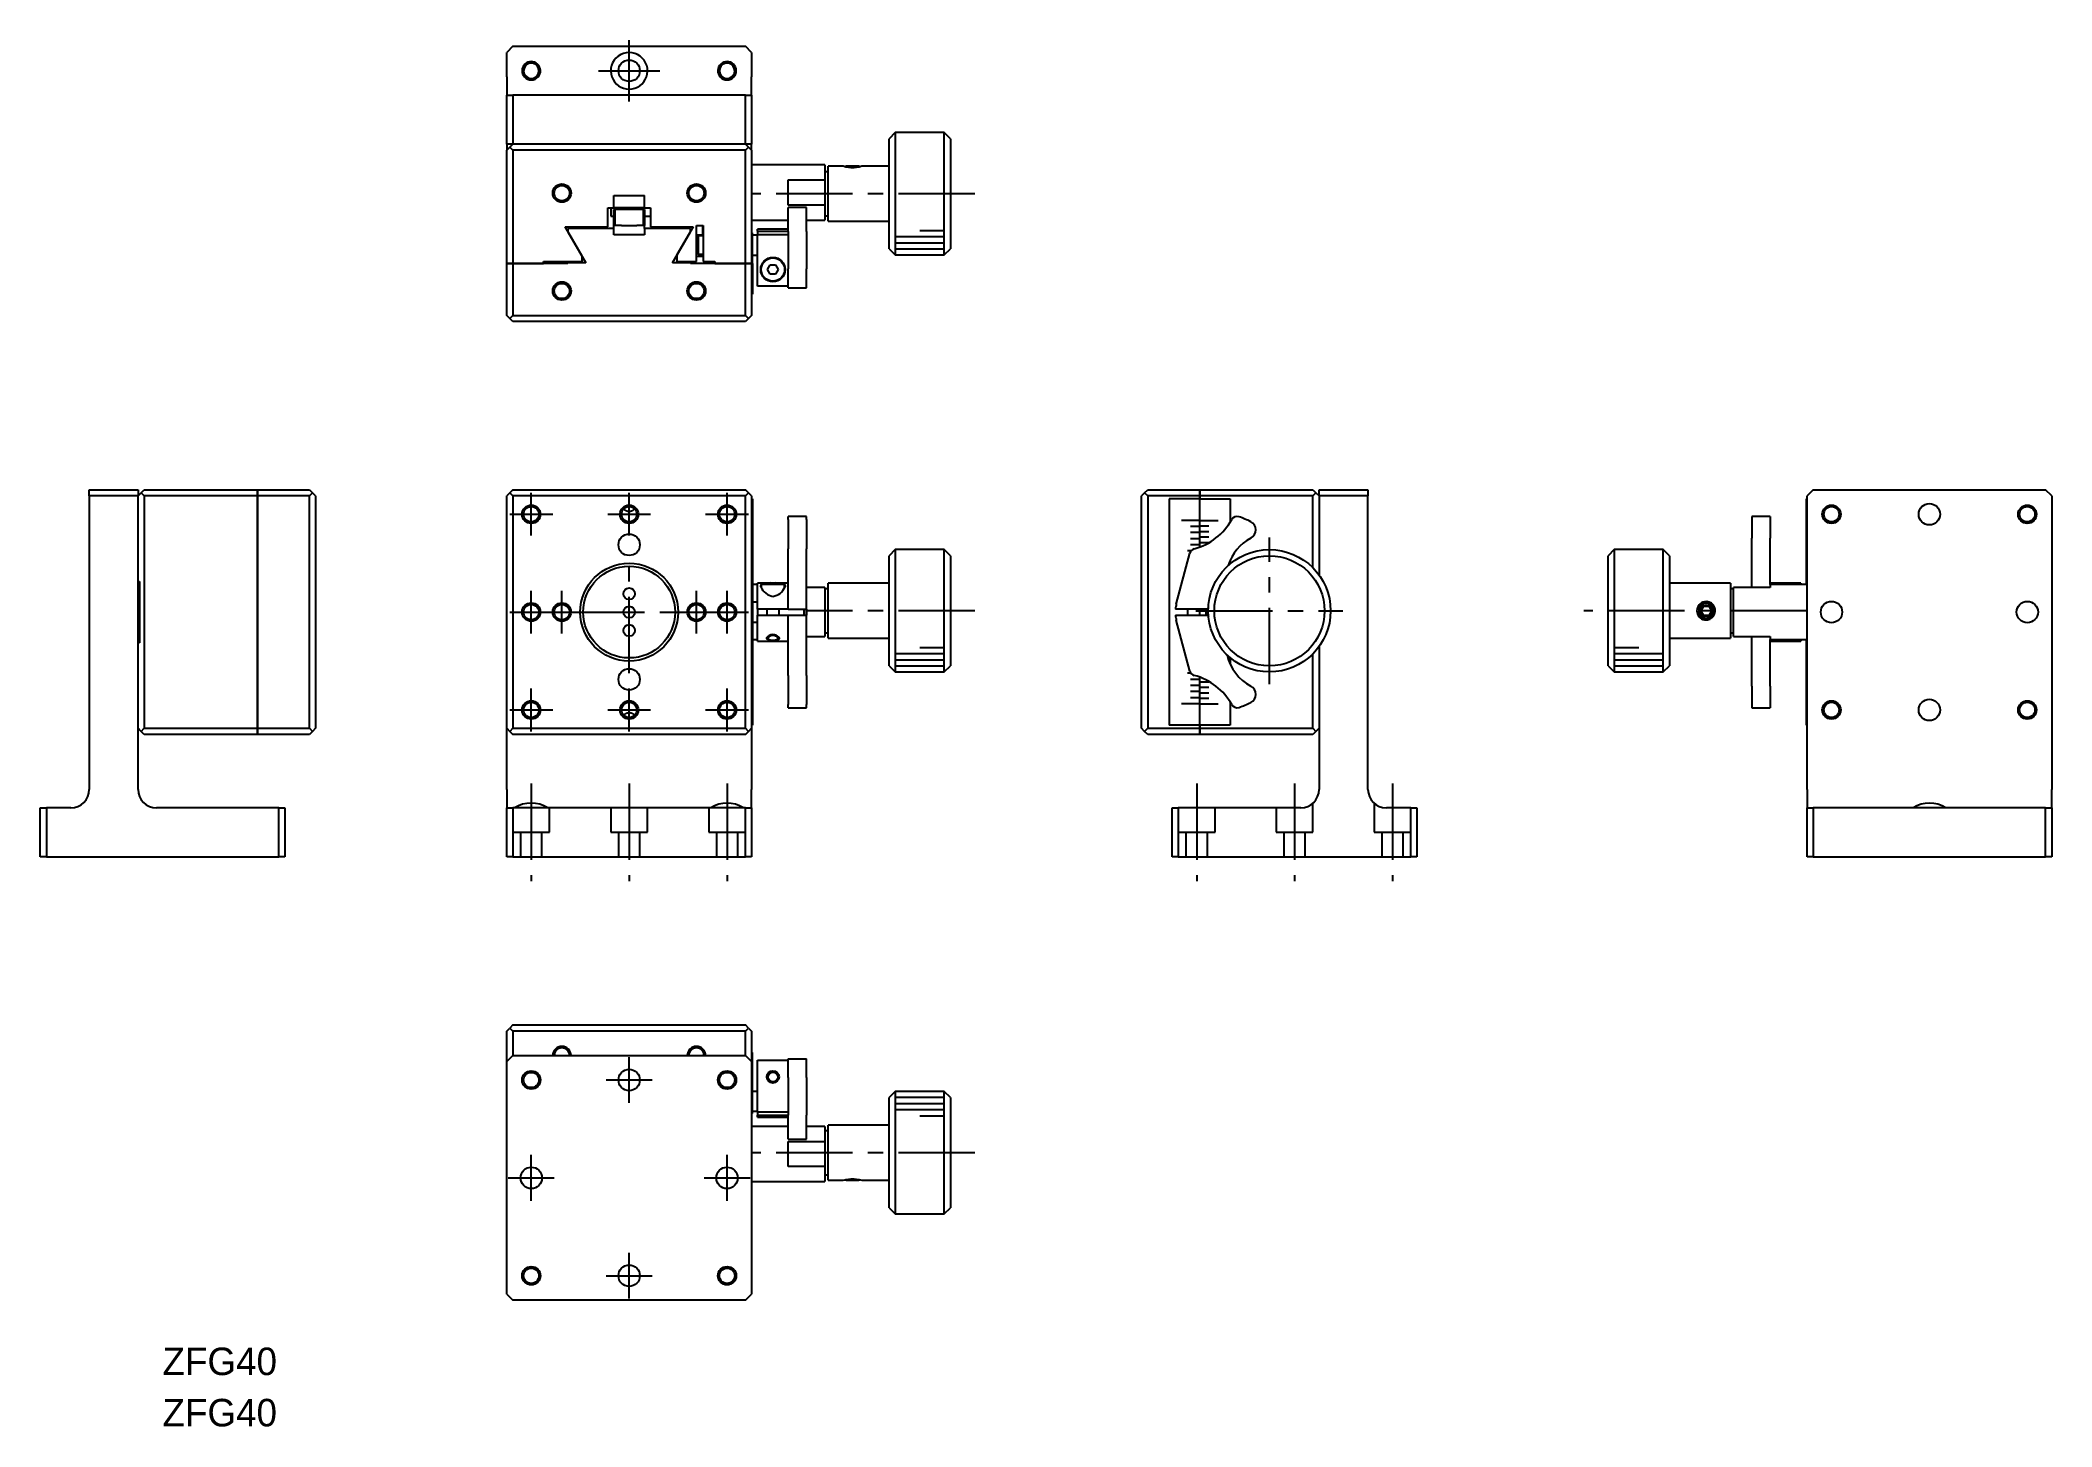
# Model space of a CAD drawing. Extents: x 48 to 376, y 27 to 254.
import ezdxf

# ---------------------------------------------------------------- set-up
doc = ezdxf.new("R2010")
doc.units = 0
doc.header["$LTSCALE"] = 10
doc.linetypes.add('CENTER', pattern=[2, 1.25, -0.25, 0.25, -0.25])
doc.linetypes.add('DASHED', pattern=[3.5, 2, -1.5])
doc.layers.get('0').update_dxf_attribs({"linetype": 'CONTINUOUS'})
doc.layers.add('CENTER', color=1, linetype='CENTER')
doc.styles.get("Standard").update_dxf_attribs({"font": 'FGP教科書体NT-M'})

msp = doc.modelspace()

# ---------------------------------------------------------------- linework, layer by layer
at = {"color": 7, "linetype": 'CONTINUOUS'}
for p, q in [((124.75, 252.5), (123.75, 251.5)), ((123.75, 247.5), (123.75, 251.5)), ((124.75, 252.5), (162.75, 252.5)), ((163.75, 251.5), (162.75, 252.5)), ((163.75, 251.5), (163.75, 247.5)), ((123.75, 247.5), (123.75, 244.5)), ((163.75, 244.5), (163.75, 247.5)), ((123.75, 236.5), (123.75, 244.5)), ((123.75, 244.5), (124.75, 244.5)), ((124.75, 244.5), (124.75, 236.5)), ((162.75, 244.5), (124.75, 244.5)), ((162.75, 236.5), (162.75, 244.5)), ((162.75, 244.5), (163.75, 244.5)), ((163.75, 244.5), (163.75, 236.5)), ((187.25, 238.387868), (186.25, 237.387868)), ((186.25, 219.387868), (186.25, 237.387868)), ((187.25, 238.387868), (187.25, 218.387868)), ((195.25, 238.387868), (187.25, 238.387868)), ((195.25, 218.387868), (195.25, 238.387868)), ((196.25, 237.387868), (195.25, 238.387868)), ((196.25, 237.387868), (196.25, 219.387868)), ((196.25, 237.387868), (196.25, 219.387868)), ((124.75, 236.5), (123.75, 236.5)), ((123.75, 236.5), (123.75, 235.5)), ((123.75, 235.5), (124.25, 236)), ((123.75, 217), (123.75, 235.5)), ((124.25, 236), (124.75, 236.5)), ((124.25, 236), (124.75, 235.5)), ((126.25, 236.5), (124.75, 236.5)), ((124.75, 235.5), (124.75, 217)), ((162.75, 235.5), (124.75, 235.5)), ((129.25, 236.5), (126.25, 236.5)), ((158.25, 236.5), (129.25, 236.5)), ((161.25, 236.5), (158.25, 236.5)), ((162.75, 236.5), (161.25, 236.5)), ((162.75, 236.5), (163.25, 236)), ((163.75, 236.5), (162.75, 236.5)), ((162.75, 235.5), (163.25, 236)), ((162.75, 217), (162.75, 235.5)), ((163.25, 236), (163.75, 235.5)), ((163.75, 235.5), (163.75, 236.5)), ((163.75, 235.5), (163.75, 217)), ((175.75, 233.1), (163.75, 233.1)), ((169.75, 230.661553), (175.75, 230.661553)), ((169.75, 226.538447), (169.75, 230.661553)), ((175.75, 233.1), (175.75, 230.661553)), ((176.25, 231.987868), (175.75, 231.987868)), ((175.75, 230.661553), (175.75, 226.538447)), ((176.25, 228.387868), (176.25, 232.887868)), ((178.750005, 232.887868), (176.25, 232.887868)), ((179.181986, 232.762873), (178.750005, 232.887868)), ((179, 232.887868), (179.334999, 232.806547)), ((179.25, 232.887868), (179.164326, 232.845031)), ((180.002279, 232.637736), (179.181986, 232.762873)), ((181.25, 232.887868), (179.25, 232.887868)), ((179.334999, 232.806547), (179.577008, 232.762844)), ((180.231176, 232.630552), (180.002279, 232.637736)), ((180.231171, 232.637868), (180.002336, 232.637868)), ((180.497753, 232.637868), (180.231171, 232.637868)), ((180.497731, 232.637737), (180.231176, 232.630552)), ((181.318019, 232.762874), (180.497731, 232.637737)), ((180.922963, 232.76284), (181.165002, 232.806548)), ((181.165002, 232.806548), (181.5, 232.887868)), ((181.33568, 232.845028), (181.25, 232.887868)), ((181.749995, 232.887868), (181.318019, 232.762874)), ((181.5, 232.887868), (181.498848, 232.887548)), ((181.74945, 232.887868), (181.749224, 232.887868)), ((181.749995, 232.887868), (181.74945, 232.887868)), ((186.25, 232.887868), (181.749995, 232.887868)), ((141.25, 228.1), (146.25, 228.1)), ((141.25, 226.1), (141.25, 228.1)), ((146.25, 226.1), (146.25, 228.1)), ((176.25, 223.887868), (176.25, 228.387868)), ((140.25, 226.1), (141.25, 226.1)), ((140.25, 223), (140.25, 226.1)), ((140.75, 226.1), (140.75, 224.737868)), ((140.75, 224.737868), (141.25, 224.737868)), ((146.25, 226.1), (141.25, 226.1)), ((141.25, 225.8), (141.4, 225.8)), ((141.25, 223.2), (141.25, 225.8)), ((143.728717, 225.8), (141.4, 225.8)), ((141.4, 225.8), (141.4, 223.2)), ((146.1, 225.8), (143.728717, 225.8)), ((146.1, 225.8), (146.25, 225.8)), ((146.1, 223.2), (146.1, 225.8)), ((146.25, 226.1), (147.25, 226.1)), ((146.25, 225.8), (146.25, 223.2)), ((146.25, 224.737868), (147.25, 224.737868)), ((147.25, 226.1), (147.25, 223)), ((163.75, 224.1), (169.75, 224.1)), ((175.75, 226.538447), (169.75, 226.538447)), ((169.75, 225.3304), (169.75, 226.164)), ((172.75, 226.164), (169.75, 226.164)), ((169.75, 223.432632), (169.75, 225.3304)), ((172.75, 225.3304), (172.75, 226.164)), ((172.75, 223.432632), (172.75, 225.3304)), ((172.75, 224.1), (175.75, 224.1)), ((175.75, 226.538447), (175.75, 224.1)), ((175.75, 224.787868), (176.25, 224.787868)), ((176.25, 223.887868), (186.25, 223.887868)), ((133.285898, 223), (140.25, 223)), ((136.05, 218.212436), (133.285898, 223)), ((133.75, 222.7), (133.75, 222.196372)), ((141.25, 222.7), (133.75, 222.7)), ((133.75, 222.196372), (136.692392, 217.1)), ((142.516104, 223.2), (141.25, 223.2)), ((141.25, 222.7), (141.25, 223.2)), ((141.25, 221.7), (141.25, 222.7)), ((146.25, 221.7), (141.25, 221.7)), ((142.516104, 223.2), (143.728717, 223.2)), ((143.728717, 223.2), (144.983896, 223.2)), ((146.25, 223.2), (144.983896, 223.2)), ((146.25, 222.7), (146.25, 223.2)), ((146.25, 222.7), (146.25, 221.7)), ((153.75, 222.7), (146.25, 222.7)), ((147.25, 223), (154.214102, 223)), ((150.807608, 217.1), (153.75, 222.196372)), ((154.214102, 223), (151.55, 218.385641)), ((153.75, 222.196372), (153.75, 222.7)), ((154.75, 223.2), (155.85, 223.2)), ((154.75, 217.3), (154.75, 223.2)), ((154.75, 221.7), (155.75, 221.7)), ((154.8, 221.25), (154.75, 221.2)), ((155.05, 221.5), (154.8, 221.25)), ((155.05, 221.5), (155.05, 218.5)), ((155.849981, 221.5), (155.05, 221.5)), ((155.75, 223.2), (155.75, 221.7)), ((155.75, 221.5), (155.75, 221.7)), ((155.85, 223.2), (155.85, 221.999995)), ((155.85, 221.999995), (155.85, 221.5)), ((155.85, 221.5), (155.85, 218.5)), ((163.75, 222), (163.9, 222)), ((163.9, 217), (163.9, 222)), ((164.75, 221.621), (163.9, 221.621)), ((164.75, 222.26624), (164.75, 222.6)), ((169.75, 222.6), (164.75, 222.6)), ((164.75, 222.26624), (164.75, 221.7229)), ((164.75, 222.26624), (169.75, 222.26624)), ((164.75, 221.7229), (169.75, 221.7229)), ((164.75, 213.276389), (164.75, 221.7229)), ((169.75, 222.230347), (169.75, 223.432632)), ((169.75, 222.230347), (169.75, 216.111568)), ((172.75, 222.230347), (172.75, 223.432632)), ((172.75, 222.230347), (172.75, 216.111568)), ((123.75, 208.5), (123.75, 217)), ((123.75, 217), (124.75, 217)), ((124.75, 217), (123.75, 217)), ((124.75, 217), (124.75, 208.5)), ((129.75, 217), (124.75, 217)), ((124.75, 217), (129.75, 217)), ((129.75, 217.3), (136.05, 217.3)), ((129.75, 217), (129.75, 217.3)), ((133.75, 217), (129.75, 217)), ((133.75, 217.1), (133.75, 217)), ((136.692392, 217.1), (133.75, 217.1)), ((136.05, 217.3), (136.05, 218.212436)), ((153.75, 217.1), (150.807608, 217.1)), ((151.55, 218.385641), (151.55, 217.3)), ((151.55, 217.3), (154.75, 217.3)), ((153.75, 217), (153.75, 217.1)), ((157.75, 217), (153.75, 217)), ((154.75, 218.8), (154.8, 218.75)), ((154.75, 218.2), (155.75, 218.2)), ((154.8, 218.75), (155.05, 218.5)), ((155.05, 218.5), (155.849981, 218.5)), ((155.75, 218.5), (155.75, 218.2)), ((155.85, 218.5), (155.85, 218.000005)), ((155.85, 218.000005), (155.85, 217.3)), ((155.85, 217.3), (157.75, 217.3)), ((157.75, 217.3), (157.75, 217)), ((162.75, 217), (157.75, 217)), ((157.75, 217), (162.75, 217)), ((162.75, 208.5), (162.75, 217)), ((162.75, 217), (163.75, 217)), ((163.75, 217), (162.75, 217)), ((163.75, 217), (163.9, 217)), ((163.9, 217), (163.75, 217)), ((163.75, 217), (163.75, 208.5)), ((163.9, 218.379), (164.75, 218.379)), ((163.9, 217), (163.9, 212)), ((186.25, 219.387868), (187.25, 218.387868)), ((187.25, 218.387868), (195.25, 218.387868)), ((195.25, 218.387868), (196.25, 219.387868)), ((166.383975, 216), (166.816987, 216.75)), ((166.816987, 215.25), (166.383975, 216)), ((166.816987, 216.75), (167.683013, 216.75)), ((167.683013, 215.25), (166.816987, 215.25)), ((167.683013, 216.75), (168.116025, 216)), ((168.116025, 216), (167.683013, 215.25)), ((169.75, 215.406799), (169.75, 216.111568)), ((169.75, 213.170371), (169.75, 215.406799)), ((172.75, 215.406799), (172.75, 216.111568)), ((172.75, 213.170371), (172.75, 215.406799)), ((163.75, 212), (163.9, 212)), ((169.75, 213.276389), (164.75, 213.276389)), ((169.75, 213.025063), (169.75, 213.170371)), ((169.75, 213.025063), (172.75, 213.025063)), ((172.75, 213.025063), (172.75, 213.170371)), ((124.25, 208), (123.75, 208.5)), ((124.75, 208.5), (124.25, 208)), ((124.75, 207.5), (124.25, 208)), ((124.75, 208.5), (162.75, 208.5)), ((162.75, 207.5), (124.75, 207.5)), ((163.25, 208), (162.75, 208.5)), ((163.25, 208), (162.75, 207.5)), ((163.75, 208.5), (163.25, 208)), ((55.5, 179), (55.5, 180)), ((55.5, 180), (63.5, 180)), ((55.5, 179), (55.5, 131)), ((63.5, 179), (55.5, 179)), ((63.5, 180), (63.5, 179)), ((64, 179.5), (63.5, 179)), ((63.5, 177.5), (63.5, 179)), ((64, 179.5), (64.5, 180)), ((64.5, 179), (64, 179.5)), ((64.5, 180), (83, 180)), ((83, 179), (64.5, 179)), ((64.5, 179), (64.5, 141)), ((83, 180), (91.5, 180)), ((83, 179), (83, 180)), ((83, 180), (83, 179)), ((91.5, 179), (83, 179)), ((83, 179), (83, 141)), ((83, 141), (83, 179)), ((91.5, 180), (92, 179.5)), ((92, 179.5), (91.5, 179)), ((91.5, 141), (91.5, 179)), ((92.5, 179), (92, 179.5)), ((92.5, 179), (92.5, 141)), ((124.25, 179.5), (123.75, 179)), ((123.75, 141), (123.75, 179)), ((124.75, 180), (124.25, 179.5)), ((124.75, 179), (124.25, 179.5)), ((124.75, 180), (162.75, 180)), ((162.75, 179), (124.75, 179)), ((124.75, 179), (124.75, 141)), ((163.25, 179.5), (162.75, 180)), ((163.25, 179.5), (162.75, 179)), ((162.75, 141), (162.75, 179)), ((163.75, 179), (163.25, 179.5)), ((163.75, 179), (163.75, 141)), ((163.75, 178.5), (163.9, 178.5)), ((163.9, 178.5), (163.9, 141.5)), ((228, 179.5), (227.5, 179)), ((227.5, 141), (227.5, 179)), ((228, 179.5), (228.5, 180)), ((228.5, 179), (228, 179.5)), ((228.5, 180), (237, 180)), ((237, 179), (228.5, 179)), ((228.5, 179), (228.5, 141)), ((232, 178.5), (232, 141.5)), ((237, 178.5), (232, 178.5)), ((237, 180), (237, 179)), ((237, 180), (255.5, 180)), ((237, 179), (237, 180)), ((237, 178.51), (237, 179)), ((255.5, 179), (237, 179)), ((237, 179), (237, 178.51)), ((237, 175.01), (237, 178.5)), ((237, 178.5), (242, 178.5)), ((237, 175.01), (237, 178.5)), ((242, 178.5), (242, 174.732173)), ((255.5, 180), (256, 179.5)), ((256, 179.5), (255.5, 179)), ((255.5, 167.241896), (255.5, 179)), ((256.5, 179), (256, 179.5)), ((256.5, 180), (264.5, 180)), ((256.5, 179), (256.5, 180)), ((256.5, 179), (256.5, 177.5)), ((264.5, 179), (256.5, 179)), ((264.5, 180), (264.5, 179)), ((264.5, 131), (264.5, 179)), ((336.25, 178.5), (336.1, 178.5)), ((336.1, 178.5), (336.1, 164.5)), ((337.25, 180), (336.25, 179)), ((336.25, 131), (336.25, 179)), ((337.25, 180), (375.25, 180)), ((376.25, 179), (375.25, 180)), ((376.25, 179), (376.25, 131)), ((63.5, 174.5), (63.5, 177.5)), ((63.5, 145.5), (63.5, 174.5)), ((142.899746, 176.842206), (142.867861, 176.885625)), ((142.937556, 176.796063), (142.899746, 176.842206)), ((142.977923, 176.752042), (142.937556, 176.796063)), ((143.020703, 176.710286), (142.977923, 176.752042)), ((143.065752, 176.670934), (143.020703, 176.710286)), ((143.112927, 176.634129), (143.065752, 176.670934)), ((143.162084, 176.600011), (143.112927, 176.634129)), ((143.209786, 176.570585), (143.162084, 176.600011)), ((143.25933, 176.543488), (143.209786, 176.570585)), ((143.310672, 176.518839), (143.25933, 176.543488)), ((143.36377, 176.496754), (143.310672, 176.518839)), ((143.418583, 176.477352), (143.36377, 176.496754)), ((143.475067, 176.460752), (143.418583, 176.477352)), ((143.502538, 176.453876), (143.475067, 176.460752)), ((143.530542, 176.447655), (143.502538, 176.453876)), ((143.559032, 176.442121), (143.530542, 176.447655)), ((143.587958, 176.437306), (143.559032, 176.442121)), ((143.617274, 176.433241), (143.587958, 176.437306)), ((143.64693, 176.429958), (143.617274, 176.433241)), ((143.676878, 176.42749), (143.64693, 176.429958)), ((143.700516, 176.42615), (143.676878, 176.42749)), ((143.724343, 176.425334), (143.700516, 176.42615)), ((143.748274, 176.425042), (143.724343, 176.425334)), ((143.772224, 176.42527), (143.748274, 176.425042)), ((143.796109, 176.426017), (143.772224, 176.42527)), ((143.819845, 176.427281), (143.796109, 176.426017)), ((143.843347, 176.429061), (143.819845, 176.427281)), ((143.875272, 176.432328), (143.843347, 176.429061)), ((143.906805, 176.436508), (143.875272, 176.432328)), ((143.937896, 176.441561), (143.906805, 176.436508)), ((143.968498, 176.44745), (143.937896, 176.441561)), ((143.99856, 176.454135), (143.968498, 176.44745)), ((144.028034, 176.461577), (143.99856, 176.454135)), ((144.083042, 176.477881), (144.028034, 176.461577)), ((144.136458, 176.496844), (144.083042, 176.477881)), ((144.188244, 176.518357), (144.136458, 176.496844)), ((144.238362, 176.54231), (144.188244, 176.518357)), ((144.286771, 176.568594), (144.238362, 176.54231)), ((144.333434, 176.597099), (144.286771, 176.568594)), ((144.382647, 176.630899), (144.333434, 176.597099)), ((144.429919, 176.667411), (144.382647, 176.630899)), ((144.475107, 176.706492), (144.429919, 176.667411)), ((144.518067, 176.747997), (144.475107, 176.706492)), ((144.558655, 176.791784), (144.518067, 176.747997)), ((144.596727, 176.837707), (144.558655, 176.791784)), ((144.632139, 176.885625), (144.596727, 176.837707)), ((169.75, 175.123419), (169.75, 175.635761)), ((172.75, 175.635761), (169.75, 175.635761)), ((169.75, 175.123419), (169.75, 170.347036)), ((172.75, 175.123419), (172.75, 175.635761)), ((172.75, 175.123419), (172.75, 170.347036)), ((237, 175), (237, 175.01)), ((237, 175), (237, 175.01)), ((237, 174.99), (237, 175)), ((237, 174.99), (237, 175)), ((237, 174.1), (237, 174.99)), ((237, 174.11), (237, 174.99)), ((256.5, 177.5), (256.5, 174.5)), ((256.5, 174.5), (256.5, 166.059637)), ((327.25, 175.635761), (327.25, 175.580004)), ((330.25, 175.635761), (327.25, 175.635761)), ((327.25, 175.580004), (327.25, 174.782261)), ((327.25, 174.782261), (327.25, 172.112498)), ((330.25, 175.635761), (330.25, 175.580004)), ((330.25, 175.580004), (330.25, 174.782261)), ((330.25, 174.782261), (330.25, 172.112498)), ((237, 174.1), (237, 174.11)), ((237, 174.01), (237, 174.1)), ((237, 174.09), (237, 174.1)), ((237, 174), (237, 174.09)), ((237, 174), (237, 174.01)), ((237, 173.99), (237, 174)), ((237, 173.21), (237, 174)), ((237, 173.2), (237, 173.99)), ((237, 173.2), (237, 173.21)), ((237, 173.01), (237, 173.2)), ((237, 173.19), (237, 173.2)), ((237, 173), (237, 173.19)), ((237, 173), (237, 173.01)), ((237, 172.99), (237, 173)), ((237, 172.31), (237, 173)), ((237, 172.3), (237, 172.99)), ((237, 172.3), (237, 172.31)), ((237, 172.01), (237, 172.3)), ((237, 172.29), (237, 172.3)), ((237, 172), (237, 172.29)), ((237, 172), (237, 172.01)), ((237, 171.99), (237, 172)), ((237, 171.41), (237, 172)), ((237, 171.4), (237, 171.99)), ((237, 171.4), (237, 171.41)), ((237, 171.01), (237, 171.4)), ((237, 171.39), (237, 171.4)), ((237, 171), (237, 171.39)), ((237, 171), (237, 171.01)), ((237, 170.99), (237, 171)), ((237, 170.632503), (237, 171)), ((237, 170.632503), (237, 170.99)), ((327.25, 164), (327.25, 172.112498)), ((330.25, 164.5), (330.25, 172.112498)), ((169.75, 169.640559), (169.75, 170.347036)), ((169.75, 161.294095), (169.75, 169.640559)), ((172.75, 169.640559), (172.75, 170.347036)), ((172.75, 161.294095), (172.75, 169.640559)), ((187.25, 170.212132), (186.25, 169.212132)), ((186.25, 160.212132), (186.25, 169.212132)), ((187.25, 170.212132), (187.25, 160.212132)), ((195.25, 170.212132), (187.25, 170.212132)), ((195.25, 150.212132), (195.25, 170.212132)), ((196.25, 169.212132), (195.25, 170.212132)), ((196.25, 169.212132), (196.25, 151.212132)), ((233.170371, 161.294095), (235.406799, 169.640559)), ((242, 168.538841), (242, 167.90597)), ((304.75, 170.212132), (303.75, 169.212132)), ((303.75, 160.212132), (303.75, 169.212132)), ((304.75, 170.212132), (304.75, 160.212132)), ((312.75, 170.212132), (304.75, 170.212132)), ((312.75, 150.212132), (312.75, 170.212132)), ((313.75, 169.212132), (312.75, 170.212132)), ((313.75, 169.212132), (313.75, 151.212132)), ((63.5, 165), (63.7, 165)), ((63.7, 165), (63.7, 155)), ((164.75, 164.5), (163.9, 164.5)), ((164.75, 160.5), (164.75, 164.75)), ((167.246513, 164.75), (164.75, 164.75)), ((165.25, 164.30839), (165.316047, 164.510166)), ((165.316047, 164.510166), (165.395772, 164.582455)), ((169.15, 164.5), (165.35, 164.5)), ((165.35, 164.5), (165.35, 163.960346)), ((165.395772, 164.582455), (165.510253, 164.640615)), ((169.75, 164.75), (167.246513, 164.75)), ((168.906116, 164.668015), (169.026887, 164.62511)), ((169.026887, 164.62511), (169.123501, 164.568621)), ((169.123501, 164.568621), (169.178679, 164.516597)), ((169.15, 163.959107), (169.15, 164.5)), ((169.178679, 164.516597), (169.25, 164.308422)), ((176.25, 155.712132), (176.25, 164.712132)), ((186.25, 164.712132), (176.25, 164.712132)), ((323.75, 164.712132), (313.75, 164.712132)), ((323.75, 164.712132), (323.75, 155.712132)), ((332.753396, 164.75), (330.25, 164.75)), ((330.25, 164.5), (330.25, 164)), ((336.25, 164.5), (330.25, 164.5)), ((335.25, 164.75), (332.753396, 164.75)), ((335.25, 164.75), (335.25, 164.5)), ((164.75, 161.621), (163.9, 161.621)), ((165.261044, 164.204625), (165.25, 164.30839)), ((165.28929, 164.10233), (165.261044, 164.204625)), ((169.231247, 164.17074), (169.198495, 164.068822)), ((169.25, 164.308422), (169.231247, 164.17074)), ((169.75, 160.5), (169.75, 161.294095)), ((175.75, 164), (172.75, 164)), ((172.75, 160.5), (172.75, 161.294095)), ((175.75, 164), (175.75, 156)), ((176.25, 163.812132), (175.75, 163.812132)), ((324.25, 163.812132), (323.75, 163.812132)), ((324.25, 156), (324.25, 164)), ((330.25, 164), (324.25, 164)), ((163.9, 158.379), (164.75, 158.379)), ((169.75, 160.5), (164.75, 160.5)), ((164.75, 160.5), (164.75, 159.5)), ((164.75, 155.25), (164.75, 159.5)), ((164.75, 159.5), (169.75, 159.5)), ((166.25, 160.5), (166.25, 159.500019)), ((168.25, 159.500019), (168.25, 160.5)), ((169.75, 160.5), (172.75, 160.5)), ((169.75, 159.5), (172.75, 159.5)), ((169.75, 158.705905), (169.75, 159.5)), ((169.75, 150.359441), (169.75, 158.705905)), ((172.346874, 159.5), (172.346874, 160.5)), ((172.75, 160.5), (172.75, 160)), ((172.75, 160), (172.75, 159.5)), ((172.75, 158.705905), (172.75, 159.5)), ((172.75, 150.359441), (172.75, 158.705905)), ((186.25, 151.212132), (186.25, 160.212132)), ((187.25, 160.212132), (187.25, 150.212132)), ((238.322949, 160.5), (233.025063, 160.5)), ((233.025063, 159.5), (238.322949, 159.5)), ((235.406799, 150.359441), (233.170371, 158.705905)), ((235, 160.5), (235, 159.500019)), ((237, 159.500019), (237, 160.5)), ((303.75, 151.212132), (303.75, 160.212132)), ((304.75, 160.212132), (304.75, 150.212132)), ((318.500039, 160.222005), (318.506747, 160.082432)), ((318.506747, 160.082432), (318.522229, 159.977445)), ((318.88401, 160.219975), (319.323797, 160.966023)), ((319.323797, 160.966023), (318.88401, 160.219975)), ((319.310213, 159.466084), (318.88401, 160.219975)), ((318.88401, 160.219975), (319.310213, 159.466084)), ((320.176203, 159.458241), (319.310213, 159.466084)), ((319.323797, 160.966023), (320.189787, 160.95818)), ((320.61599, 160.204289), (320.176203, 159.458241)), ((320.189787, 160.95818), (320.61599, 160.204289)), ((320.946566, 159.850568), (320.981476, 159.997755)), ((320.981476, 159.997755), (320.996533, 160.119094)), ((320.996533, 160.119094), (320.998636, 160.153751)), ((321, 160.212132), (320.997565, 160.290123)), ((320.998636, 160.153751), (321, 160.212132)), ((63.7, 155), (63.5, 155)), ((163.9, 155.5), (164.75, 155.5)), ((164.75, 155.25), (169.75, 155.25)), ((166.250005, 155.691581), (166.275169, 155.802158)), ((166.25148, 155.667297), (166.250005, 155.691581)), ((166.299276, 155.560836), (166.25148, 155.667297)), ((166.275169, 155.802158), (166.326632, 155.891533)), ((166.394264, 155.487327), (166.299276, 155.560836)), ((166.326632, 155.891533), (166.398955, 155.976749)), ((166.503324, 155.441466), (166.394264, 155.487327)), ((166.398955, 155.976749), (166.493313, 156.060455)), ((166.477898, 155.795114), (166.45, 155.691588)), ((166.45, 155.691588), (166.488627, 155.586057)), ((166.535959, 155.87817), (166.477898, 155.795114)), ((166.488627, 155.586057), (166.568465, 155.520854)), ((166.493313, 156.060455), (166.596819, 156.132117)), ((166.623693, 155.959714), (166.535959, 155.87817)), ((166.568465, 155.520854), (166.66695, 155.477509)), ((166.708356, 156.017423), (166.623693, 155.959714)), ((167.554759, 156.119694), (167.430602, 156.147987)), ((167.654689, 156.085132), (167.554759, 156.119694)), ((167.75156, 156.040005), (167.654689, 156.085132)), ((167.86428, 155.968889), (167.75156, 156.040005)), ((167.820672, 155.473367), (167.933069, 155.521755)), ((167.835244, 156.170951), (167.950619, 156.101371)), ((167.959157, 155.883626), (167.86428, 155.968889)), ((167.933069, 155.521755), (168.020441, 155.597966)), ((167.950619, 156.101371), (168.048456, 156.026102)), ((168.021267, 155.796668), (167.959157, 155.883626)), ((168.020441, 155.597966), (168.05, 155.691578)), ((168.05, 155.691578), (168.021267, 155.796668)), ((168.137398, 155.506231), (168.026364, 155.451871)), ((168.048456, 156.026102), (168.141452, 155.932454)), ((168.221929, 155.590314), (168.137398, 155.506231)), ((168.141452, 155.932454), (168.206977, 155.838542)), ((168.206977, 155.838542), (168.247175, 155.726566)), ((168.249995, 155.691604), (168.221929, 155.590314)), ((168.247175, 155.726566), (168.249995, 155.691604)), ((172.75, 156), (175.75, 156)), ((175.75, 156.612132), (176.25, 156.612132)), ((176.25, 155.712132), (186.25, 155.712132)), ((313.75, 155.712132), (323.75, 155.712132)), ((323.75, 156.612132), (324.25, 156.612132)), ((324.25, 156), (330.25, 156)), ((327.25, 147.887502), (327.25, 156)), ((330.25, 156), (330.25, 155.5)), ((330.25, 147.887502), (330.25, 155.5)), ((330.25, 155.5), (336.25, 155.5)), ((330.25, 155.25), (335.25, 155.25)), ((335.25, 155.5), (335.25, 155.25)), ((336.1, 155.5), (336.1, 141.5)), ((242, 152.518294), (242, 151.461159)), ((255.5, 141), (255.5, 153.182368)), ((256.5, 154.364627), (256.5, 145.5)), ((169.75, 149.652964), (169.75, 150.359441)), ((169.75, 149.652964), (169.75, 144.876581)), ((172.75, 149.652964), (172.75, 150.359441)), ((172.75, 149.652964), (172.75, 144.876581)), ((186.25, 151.212132), (187.25, 150.212132)), ((187.25, 150.212132), (195.25, 150.212132)), ((195.25, 150.212132), (196.25, 151.212132)), ((237, 149.01), (237, 149.367497)), ((237, 149), (237, 149.367497)), ((237, 149), (237, 149.01)), ((237, 148.99), (237, 149)), ((237, 148.61), (237, 149)), ((237, 148.6), (237, 148.99)), ((237, 148.6), (237, 148.61)), ((237, 148.01), (237, 148.6)), ((237, 148.59), (237, 148.6)), ((237, 148), (237, 148.59)), ((237, 148), (237, 148.01)), ((237, 147.99), (237, 148)), ((237, 147.71), (237, 148)), ((237, 147.7), (237, 147.99)), ((303.75, 151.212132), (304.75, 150.212132)), ((304.75, 150.212132), (312.75, 150.212132)), ((312.75, 150.212132), (313.75, 151.212132)), ((63.5, 142.5), (63.5, 145.5)), ((169.75, 144.364239), (169.75, 144.876581)), ((172.75, 144.364239), (172.75, 144.876581)), ((237, 147.7), (237, 147.71)), ((237, 147.01), (237, 147.7)), ((237, 147.69), (237, 147.7)), ((237, 147), (237, 147.69)), ((237, 147), (237, 147.01)), ((237, 146.99), (237, 147)), ((237, 146.81), (237, 147)), ((237, 146.8), (237, 146.99)), ((237, 146.8), (237, 146.81)), ((237, 146.01), (237, 146.8)), ((237, 146.79), (237, 146.8)), ((237, 146), (237, 146.79)), ((237, 146), (237, 146.01)), ((237, 145.99), (237, 146)), ((237, 145.91), (237, 146)), ((237, 145.9), (237, 145.99)), ((237, 145.9), (237, 145.91)), ((237, 145.01), (237, 145.9)), ((237, 145.89), (237, 145.9)), ((237, 145.01), (237, 145.89)), ((237, 145), (237, 145.01)), ((237, 145), (237, 145.01)), ((237, 144.99), (237, 145)), ((237, 144.99), (237, 145)), ((237, 141.5), (237, 144.99)), ((237, 141.5), (237, 144.99)), ((242, 145.267827), (242, 141.5)), ((256.5, 145.5), (256.5, 142.5)), ((327.25, 147.887502), (327.25, 145.217739)), ((327.25, 145.217739), (327.25, 144.419996)), ((330.25, 147.887502), (330.25, 145.217739)), ((330.25, 145.217739), (330.25, 144.419996)), ((63.5, 131), (63.5, 142.5)), ((142.867861, 143.114375), (142.903273, 143.162293)), ((142.903273, 143.162293), (142.941345, 143.208216)), ((142.941345, 143.208216), (142.981933, 143.252003)), ((142.981933, 143.252003), (143.024893, 143.293508)), ((143.024893, 143.293508), (143.070081, 143.332589)), ((143.070081, 143.332589), (143.117353, 143.369101)), ((143.117353, 143.369101), (143.166566, 143.402901)), ((143.166566, 143.402901), (143.213229, 143.431406)), ((143.213229, 143.431406), (143.261638, 143.45769)), ((143.261638, 143.45769), (143.311756, 143.481643)), ((143.311756, 143.481643), (143.363542, 143.503156)), ((143.363542, 143.503156), (143.416958, 143.522119)), ((143.416958, 143.522119), (143.471966, 143.538423)), ((143.471966, 143.538423), (143.50144, 143.545865)), ((143.50144, 143.545865), (143.531502, 143.55255)), ((143.531502, 143.55255), (143.562104, 143.558439)), ((143.562104, 143.558439), (143.593195, 143.563492)), ((143.593195, 143.563492), (143.624728, 143.567672)), ((143.624728, 143.567672), (143.656653, 143.570939)), ((143.656653, 143.570939), (143.680155, 143.572719)), ((143.680155, 143.572719), (143.703891, 143.573983)), ((143.703891, 143.573983), (143.727776, 143.57473)), ((143.727776, 143.57473), (143.751726, 143.574958)), ((143.751726, 143.574958), (143.775657, 143.574666)), ((143.775657, 143.574666), (143.799484, 143.57385)), ((143.799484, 143.57385), (143.823122, 143.57251)), ((143.823122, 143.57251), (143.85307, 143.570042)), ((143.85307, 143.570042), (143.882726, 143.566759)), ((143.882726, 143.566759), (143.912042, 143.562694)), ((143.912042, 143.562694), (143.940968, 143.557879)), ((143.940968, 143.557879), (143.969458, 143.552345)), ((143.969458, 143.552345), (143.997462, 143.546124)), ((143.997462, 143.546124), (144.024933, 143.539248)), ((144.024933, 143.539248), (144.081417, 143.522648)), ((144.081417, 143.522648), (144.13623, 143.503246)), ((144.13623, 143.503246), (144.189328, 143.481161)), ((144.189328, 143.481161), (144.24067, 143.456512)), ((144.24067, 143.456512), (144.290214, 143.429415)), ((144.290214, 143.429415), (144.337916, 143.399989)), ((144.337916, 143.399989), (144.387073, 143.365871)), ((144.387073, 143.365871), (144.434248, 143.329066)), ((144.434248, 143.329066), (144.479297, 143.289714)), ((144.479297, 143.289714), (144.522077, 143.247958)), ((144.522077, 143.247958), (144.562444, 143.203937)), ((144.562444, 143.203937), (144.600254, 143.157794)), ((144.600254, 143.157794), (144.632139, 143.114375)), ((163.9, 141.5), (163.75, 141.5)), ((169.75, 144.364239), (172.75, 144.364239)), ((237, 141.5), (232, 141.5)), ((242, 141.5), (237, 141.5)), ((237, 141), (237, 141.49)), ((237, 141.49), (237, 141)), ((256.5, 142.5), (256.5, 131)), ((327.25, 144.419996), (327.25, 144.364239)), ((327.25, 144.364239), (330.25, 144.364239)), ((330.25, 144.419996), (330.25, 144.364239)), ((336.25, 141.5), (336.1, 141.5)), ((64, 140.5), (63.5, 141)), ((64, 140.5), (64.5, 141)), ((64.5, 140), (64, 140.5)), ((64.5, 141), (83, 141)), ((83, 140), (64.5, 140)), ((83, 140), (83, 141)), ((83, 141), (91.5, 141)), ((83, 141), (83, 140)), ((91.5, 140), (83, 140)), ((91.5, 141), (92, 140.5)), ((92, 140.5), (91.5, 140)), ((92.5, 141), (92, 140.5)), ((123.75, 141), (124.25, 140.5)), ((123.75, 131), (123.75, 141)), ((124.75, 141), (124.25, 140.5)), ((124.25, 140.5), (124.75, 140)), ((124.75, 141), (162.75, 141)), ((162.75, 140), (124.75, 140)), ((163.25, 140.5), (162.75, 141)), ((162.75, 140), (163.25, 140.5)), ((163.25, 140.5), (163.75, 141)), ((163.75, 141), (163.75, 131)), ((228, 140.5), (227.5, 141)), ((228, 140.5), (228.5, 141)), ((228.5, 140), (228, 140.5)), ((228.5, 141), (237, 141)), ((237, 140), (228.5, 140)), ((237, 141), (237, 140)), ((237, 141), (255.5, 141)), ((237, 140), (237, 141)), ((255.5, 140), (237, 140)), ((255.5, 141), (256, 140.5)), ((256, 140.5), (255.5, 140)), ((256.5, 141), (256, 140.5)), ((123.75, 131), (123.75, 128)), ((163.75, 128), (163.75, 131)), ((336.25, 131), (336.25, 128)), ((376.25, 128), (376.25, 131)), ((47.5, 120), (47.5, 128)), ((47.5, 128), (48.5, 128)), ((48.5, 128), (48.5, 120)), ((52.5, 128), (48.5, 128)), ((86.5, 128), (66.5, 128)), ((86.5, 120), (86.5, 128)), ((86.5, 128), (87.5, 128)), ((87.5, 128), (87.5, 120)), ((123.75, 120), (123.75, 128)), ((123.75, 128), (124.75, 128)), ((124.75, 128), (124.75, 120)), ((162.75, 128), (124.75, 128)), ((125.00743, 128.007844), (124.921573, 128)), ((130.578427, 128), (130.451636, 128.01548)), ((156.955251, 128.001371), (156.921573, 128)), ((157.084806, 128.023836), (156.955251, 128.001371)), ((162.578427, 128), (162.4262, 128.021344)), ((162.75, 120), (162.75, 128)), ((162.75, 128), (163.75, 128)), ((163.75, 128), (163.75, 120)), ((232.5, 120), (232.5, 128)), ((232.5, 128), (233.5, 128)), ((233.5, 128), (233.5, 120)), ((253.5, 128), (233.5, 128)), ((271.5, 128), (267.5, 128)), ((271.5, 120), (271.5, 128)), ((271.5, 128), (272.5, 128)), ((272.5, 128), (272.5, 120)), ((336.25, 120), (336.25, 128)), ((336.25, 128), (337.25, 128)), ((337.25, 128), (337.25, 120)), ((375.25, 128), (337.25, 128)), ((353.473283, 128.003071), (353.421573, 128)), ((353.57859, 128.022308), (353.473283, 128.003071)), ((359.078427, 128), (358.950287, 128.015766)), ((375.25, 120), (375.25, 128)), ((375.25, 128), (376.25, 128)), ((376.25, 128), (376.25, 120)), ((48.5, 120), (47.5, 120)), ((48.5, 120), (86.5, 120)), ((87.5, 120), (86.5, 120)), ((124.75, 120), (123.75, 120)), ((124.75, 120), (162.75, 120)), ((163.75, 120), (162.75, 120)), ((233.5, 120), (232.5, 120)), ((233.5, 120), (271.5, 120)), ((272.5, 120), (271.5, 120)), ((337.25, 120), (336.25, 120)), ((337.25, 120), (375.25, 120)), ((376.25, 120), (375.25, 120)), ((124.75, 92.5), (124.25, 92)), ((124.75, 92.5), (162.75, 92.5)), ((163.25, 92), (162.75, 92.5)), ((123.75, 91.5), (124.25, 92)), ((123.75, 86.5), (123.75, 91.5)), ((124.25, 92), (124.75, 91.5)), ((162.75, 91.5), (124.75, 91.5)), ((124.75, 91.5), (124.75, 87.5)), ((162.75, 91.5), (163.25, 92)), ((162.75, 87.5), (162.75, 91.5)), ((163.25, 92), (163.75, 91.5)), ((163.75, 91.5), (163.75, 86.5)), ((124.75, 87.5), (123.75, 86.5)), ((123.75, 48.5), (123.75, 86.5)), ((124.75, 87.5), (162.75, 87.5)), ((163.75, 86.5), (162.75, 87.5)), ((163.9, 88), (163.75, 88)), ((163.75, 86.5), (163.75, 48.5)), ((163.9, 83), (163.9, 88)), ((164.75, 86.723611), (169.75, 86.723611)), ((164.75, 78.2771), (164.75, 86.723611)), ((169.75, 86.974937), (172.75, 86.974937)), ((169.75, 86.829629), (169.75, 86.974937)), ((169.75, 84.593201), (169.75, 86.829629)), ((172.75, 86.829629), (172.75, 86.974937)), ((172.75, 84.593201), (172.75, 86.829629)), ((163.75, 83), (163.9, 83)), ((163.75, 83), (163.9, 83)), ((163.9, 78), (163.9, 83)), ((169.75, 83.888432), (169.75, 84.593201)), ((169.75, 83.888432), (169.75, 77.769653)), ((172.75, 83.888432), (172.75, 84.593201)), ((172.75, 83.888432), (172.75, 77.769653)), ((164.75, 81.621), (163.9, 81.621)), ((187.25, 81.612132), (186.25, 80.612132)), ((186.25, 62.612132), (186.25, 80.612132)), ((186.25, 76.112132), (186.25, 80.612132)), ((195.25, 81.612132), (187.25, 81.612132)), ((187.25, 81.612132), (187.25, 61.612132)), ((196.25, 80.612132), (195.25, 81.612132)), ((195.25, 61.612132), (195.25, 81.612132)), ((196.25, 80.612132), (196.25, 62.612132)), ((163.75, 78), (163.9, 78)), ((169.75, 75.9), (163.75, 75.9)), ((163.9, 78.379), (164.75, 78.379)), ((164.75, 78.2771), (164.75, 77.73376)), ((164.75, 78.2771), (169.75, 78.2771)), ((164.75, 77.4), (164.75, 77.73376)), ((164.75, 77.73376), (169.75, 77.73376)), ((164.75, 77.4), (169.75, 77.4)), ((169.75, 76.567368), (169.75, 77.769653)), ((169.75, 74.6696), (169.75, 76.567368)), ((172.75, 76.567368), (172.75, 77.769653)), ((172.75, 74.6696), (172.75, 76.567368)), ((175.75, 75.9), (172.75, 75.9)), ((175.75, 75.9), (175.75, 73.461553)), ((176.25, 75.313397), (176.25, 76.112132)), ((176.25, 67.112132), (176.25, 76.112132)), ((186.25, 76.112132), (176.25, 76.112132)), ((186.25, 67.112132), (186.25, 76.112132)), ((169.75, 73.836), (169.75, 74.6696)), ((169.75, 73.836), (172.75, 73.836)), ((169.75, 73.461553), (175.75, 73.461553)), ((169.75, 69.338447), (169.75, 73.461553)), ((172.75, 73.836), (172.75, 74.6696)), ((176.25, 75.212132), (175.75, 75.212132)), ((175.75, 73.461553), (175.75, 69.338447)), ((175.75, 69.338447), (169.75, 69.338447)), ((175.75, 69.338447), (175.75, 66.9)), ((163.75, 66.9), (175.75, 66.9)), ((175.75, 68.012132), (176.25, 68.012132)), ((176.25, 67.112132), (176.25, 68.042042)), ((176.25, 67.112132), (178.750005, 67.112132)), ((178.750005, 67.112132), (178.980432, 67.183609)), ((178.980432, 67.183609), (179.181963, 67.237121)), ((179.576956, 67.237148), (179, 67.112132)), ((179.164326, 67.154969), (179.25, 67.112132)), ((179.181963, 67.237121), (180.003239, 67.36232)), ((179.25, 67.112132), (180.259057, 67.112132)), ((180.002259, 67.362132), (180.263585, 67.362132)), ((180.003239, 67.36232), (180.500711, 67.362088)), ((180.259057, 67.112132), (181.25, 67.112132)), ((180.263585, 67.362132), (180.497675, 67.362132)), ((180.500711, 67.362088), (181.31805, 67.237118)), ((181.271345, 67.170213), (180.923031, 67.23715)), ((181.25, 67.112132), (181.33568, 67.154972)), ((181.5, 67.112132), (181.271345, 67.170213)), ((181.749224, 67.112132), (181.74945, 67.112132)), ((181.74945, 67.112132), (181.749995, 67.112132)), ((181.749995, 67.112132), (186.25, 67.112132)), ((186.25, 62.612132), (186.25, 67.112132)), ((186.25, 62.612132), (187.25, 61.612132)), ((195.25, 61.612132), (196.25, 62.612132)), ((187.25, 61.612132), (195.25, 61.612132)), ((123.75, 48.5), (124.75, 47.5)), ((162.75, 47.5), (124.75, 47.5)), ((162.75, 47.5), (163.75, 48.5))]:
    msp.add_line(p, q, dxfattribs=at)
at = {"color": 3, "linetype": 'CONTINUOUS'}
for p, q in [((187.25, 221.387868), (195.25, 221.387868)), ((187.25, 220.387868), (195.25, 220.387868)), ((191.25, 222.387868), (195.25, 222.387868)), ((187.25, 219.387868), (195.25, 219.387868)), ((319.499832, 158.733141), (319.75, 158.712132)), ((319.75, 158.712132), (319.996418, 158.732511)), ((187.25, 153.212132), (195.25, 153.212132)), ((187.25, 152.212132), (195.25, 152.212132)), ((191.25, 154.212132), (195.25, 154.212132)), ((304.75, 154.212132), (308.75, 154.212132)), ((304.75, 153.212132), (312.75, 153.212132)), ((304.75, 152.212132), (312.75, 152.212132)), ((187.25, 151.212132), (195.25, 151.212132)), ((304.75, 151.212132), (312.75, 151.212132)), ((195.25, 80.612132), (187.25, 80.612132)), ((195.25, 79.612132), (187.25, 79.612132)), ((195.25, 78.612132), (187.25, 78.612132)), ((195.25, 77.612132), (191.25, 77.612132)), ((181.31805, 67.237118), (181.749995, 67.112132))]:
    msp.add_line(p, q, dxfattribs=at)
at = {"color": 9, "linetype": 'CONTINUOUS'}
for p, q in [((235, 175), (234, 175)), ((235.5, 175), (235, 175)), ((237, 175), (235.5, 175)), ((237, 175), (238.5, 175)), ((238.5, 175), (239, 175)), ((239, 175), (240, 175)), ((237, 174), (235.5, 174)), ((237, 173), (235.5, 173)), ((237, 172), (235.5, 172)), ((237, 171), (235.5, 171)), ((237, 174.1), (238.5, 174.1)), ((237, 173.2), (238.5, 173.2)), ((237, 172.3), (238.5, 172.3)), ((237, 171.4), (238.5, 171.4)), ((235.5, 170), (235, 170)), ((235.587092, 170), (235.5, 170)), ((234.163365, 165), (234, 165)), ((234.163365, 155), (234, 155)), ((235.5, 150), (235, 150)), ((235.587051, 150), (235.5, 150)), ((237, 149), (235.5, 149)), ((237, 148), (235.5, 148)), ((237, 148.6), (238.5, 148.6)), ((235, 145), (234, 145)), ((235.5, 145), (235, 145)), ((237, 147), (235.5, 147)), ((237, 146), (235.5, 146)), ((237, 145), (235.5, 145)), ((237, 147.7), (238.5, 147.7)), ((237, 146.8), (238.5, 146.8)), ((237, 145.9), (238.5, 145.9)), ((237, 145), (238.5, 145)), ((238.5, 145), (239, 145)), ((239, 145), (240, 145))]:
    msp.add_line(p, q, dxfattribs=at)
at = {"color": 3, "linetype": 'DASHED'}
for p, q in [((255.5, 124), (255.5, 128.763562)), ((265.5, 128.763534), (265.5, 124)), ((130.75, 124), (130.75, 128)), ((140.75, 128), (140.75, 124)), ((146.75, 124), (146.75, 128)), ((156.75, 128), (156.75, 124)), ((239.5, 124), (239.5, 128)), ((249.5, 128), (249.5, 124)), ((124.75, 124), (130.75, 124)), ((126, 124), (126, 120)), ((129.5, 120), (129.5, 124)), ((140.75, 124), (146.75, 124)), ((142, 124), (142, 120)), ((145.5, 120), (145.5, 124)), ((156.75, 124), (162.75, 124)), ((158, 124), (158, 120)), ((161.5, 120), (161.5, 124)), ((233.5, 124), (239.5, 124)), ((234.75, 124), (234.75, 120)), ((238.25, 120), (238.25, 124)), ((249.5, 124), (255.5, 124)), ((250.75, 124), (250.75, 120)), ((254.25, 120), (254.25, 124)), ((265.5, 124), (271.5, 124)), ((266.75, 124), (266.75, 120)), ((270.25, 120), (270.25, 124))]:
    msp.add_line(p, q, dxfattribs=at)
at = {"color": 7, "linetype": 'CONTINUOUS'}
for centre, radius in [((143.75, 248.5), 1.75), ((132.75, 228.5), 1.25), ((154.75, 228.5), 1.25), ((167.250006, 215.999885), 1.999994), ((167.25, 216), 1.9), ((132.75, 212.5), 1.25), ((154.75, 212.5), 1.25), ((356.25, 176), 1.75), ((127.75, 176), 1.25), ((143.75, 176), 1.25), ((159.75, 176), 1.25), ((340.25, 176), 1.25), ((372.25, 176), 1.25), ((143.75, 171), 1.75), ((248.387868, 160.212132), 10), ((248.387868, 160.212132), 9), ((143.75, 160), 7.5), ((127.75, 160), 1.25), ((132.75, 160), 1.25), ((143.75, 163), 0.95), ((154.75, 160), 1.25), ((159.75, 160), 1.25), ((319.75, 160.212132), 1), ((340.25, 160), 1.75), ((372.25, 160), 1.75), ((143.75, 160), 0.95), ((143.75, 157), 0.95), ((143.75, 149), 1.75), ((127.75, 144), 1.25), ((143.75, 144), 1.25), ((159.75, 144), 1.25), ((340.25, 144), 1.25), ((356.25, 144), 1.75), ((372.25, 144), 1.25), ((127.75, 83.5), 1.25), ((143.75, 83.5), 1.75), ((159.75, 83.5), 1.25), ((167.25, 84.000215), 0.8), ((127.75, 67.5), 1.75), ((159.75, 67.5), 1.75), ((127.75, 51.5), 1.25), ((143.75, 51.5), 1.75), ((159.75, 51.5), 1.25)]:
    msp.add_circle(centre, radius, dxfattribs=at)
at = {"color": 3, "linetype": 'CONTINUOUS'}
for centre, radius in [((132.75, 228.5), 1.5), ((154.75, 228.5), 1.5), ((132.75, 212.5), 1.5), ((154.75, 212.5), 1.5), ((127.75, 176), 1.5), ((143.75, 176), 1.5), ((159.75, 176), 1.5), ((340.25, 176), 1.5), ((372.25, 176), 1.5), ((143.75, 160), 8), ((127.75, 160), 1.5), ((132.75, 160), 1.5), ((154.75, 160), 1.5), ((159.75, 160), 1.5), ((127.75, 144), 1.5), ((143.75, 144), 1.5), ((159.75, 144), 1.5), ((340.25, 144), 1.5), ((372.25, 144), 1.5), ((127.75, 83.5), 1.5), ((159.75, 83.5), 1.5), ((167.250065, 84.000345), 0.999935), ((127.75, 51.5), 1.5), ((159.75, 51.5), 1.5)]:
    msp.add_circle(centre, radius, dxfattribs=at)
for centre, radius, start, end in [((127.75, 248.5), 1.5, 318.189685, 221.810315), ((159.75, 248.5), 1.5, 318.189685, 221.810315), ((127.75, 248.500457), 1.500305, 221.823315, 318.176685), ((159.75, 248.500457), 1.500305, 221.823315, 318.176685), ((319.750127, 160.212132), 1.500021, 99.467235, 260.394653), ((319.75, 160.212132), 1.25, 42, 138), ((319.749909, 160.212117), 1.5, 279.458844, 99.458948), ((240, 160), 2, 165.522488, 194.477512), ((319.75, 160.212132), 1.25, 222, 318), ((319.75, 160.212132), 1.25, 2.717045, 42), ((319.75, 160.212132), 1.25, 357.323162, 2.717045), ((132.75, 87.5), 1.5, 0, 180), ((154.75, 87.5), 1.5, 0, 180)]:
    msp.add_arc(centre, radius, start, end, dxfattribs=at)
at = {"color": 7, "linetype": 'CONTINUOUS'}
for centre, radius, start, end in [((143.75, 248.5), 3, 340.528779, 199.471221), ((127.75, 248.5), 1.25, 306.869898, 233.130102), ((127.75, 248.500043), 1.250034, 233.131271, 306.868729), ((143.75, 248.5), 3, 199.471221, 340.528779), ((159.75, 248.5), 1.25, 306.869898, 233.130102), ((159.75, 248.500043), 1.250034, 233.131271, 306.868729), ((233.5, 180), 10, 285.138714, 330.813229), ((243.103382, 174.635761), 1, 70.776714, 150.813229), ((238, 160), 16.5, 63.62357, 70.776714), ((244.664, 173.438419), 1.5, 297.877767, 63.62357), ((248.91904, 165.3945), 7.6, 117.877767, 163.153911), ((236.372725, 169.38174), 1, 105.138714, 165), ((71.612132, 160.212132), 9, 151.537086, 154.335826), ((166.787089, 158.133646), 6.63106, 86.18343603, 101.10186012), ((167.646772, 156.103962), 8.656151, 81.63460834, 92.76986695), ((167.647481, 165.085948), 2.555107, 202.64135204, 261.08073553), ((166.85555, 165.084507), 2.553626, 278.91608983, 336.56288184), ((238, 160), 5, 165, 174.26083), ((168.75, 160), 4, 0, 7.180756), ((168.75, 160), 4, 352.819244, 0), ((238, 160), 5, 185.73917, 195), ((240, 160), 1.75, 163.39845, 196.60155), ((240, 160), 1.75, 156.085094, 163.39845), ((240, 160), 1.75, 196.60155, 206.812348), ((319.750028, 160.212121), 1.250028, 136.864968, 179.546975), ((319.750087, 160.212176), 1.250094, 190.82270795, 223.13507927), ((319.75, 160.212132), 1.5, 260.399419, 269.481089), ((319.75, 160.212132), 1.5, 269.481089, 279.454963), ((319.749986, 160.21214), 1.250016, 316.86427093, 343.1867084), ((319.749893, 160.212086), 1.25011, 3.578951, 43.133937), ((71.612132, 160.212132), 9, 205.664174, 208.462914), ((167.171739, 157.990767), 2.635472, 255.3080267, 271.70166715), ((167.249888, 155.071851), 1.245256, 61.96122951, 121.63090638), ((167.208372, 157.432594), 2.028668, 254.52098762, 270.77439428), ((167.250129, 155.083398), 1.079778, 80.37847553, 120.11547847), ((167.279553, 157.538876), 2.135213, 268.82558274, 284.68033995), ((167.338615, 157.84168), 2.486802, 267.95788602, 286.05498056), ((248.91904, 154.6055), 7.6, 192.473569, 242.122233), ((236.372725, 150.61826), 1, 195, 254.861286), ((233.5, 140), 10, 29.186771, 74.861286), ((243.103382, 145.364239), 1, 209.186771, 289.223286), ((238, 160), 16.5, 289.223286, 296.37643), ((244.664, 146.561581), 1.5, 296.37643, 62.122233), ((52.5, 131), 3, 270, 0), ((66.5, 131), 3, 180, 270), ((127.735916, 123.461), 5.302681, 59.19345649, 120.96726862), ((159.753431, 123.581363), 5.182386, 58.95300394, 120.99353396), ((253.5, 131), 3, 270, 0), ((267.5, 131), 3, 180, 270), ((356.258984, 123.539908), 5.222683, 58.98178725, 120.87865581), ((132.75, 87.5), 1.25, 0, 180), ((154.75, 87.5), 1.25, 0, 180)]:
    msp.add_arc(centre, radius, start, end, dxfattribs=at)
at = {"layer": 'CENTER', "color": 1, "linetype": 'CENTER'}
for p, q in [((143.75, 243.5), (143.75, 253.5)), ((138.75, 248.5), (148.75, 248.5)), ((200.25, 228.387868), (163.75, 228.387868)), ((127.75, 172.5), (127.75, 179.5)), ((143.75, 172.5), (143.75, 179.5)), ((159.75, 172.5), (159.75, 179.5)), ((124.25, 176), (131.25, 176)), ((140.25, 176), (147.25, 176)), ((156.25, 176), (163.25, 176)), ((248.387868, 148.212132), (248.387868, 172.212132)), ((143.75, 150), (143.75, 170)), ((127.75, 156.5), (127.75, 163.5)), ((132.75, 156.5), (132.75, 163.5)), ((154.75, 156.5), (154.75, 163.5)), ((159.75, 156.5), (159.75, 163.5)), ((124.25, 160), (131.25, 160)), ((129.25, 160), (136.25, 160)), ((133.75, 160), (153.75, 160)), ((151.25, 160), (158.25, 160)), ((156.25, 160), (163.25, 160)), ((200.25, 160.212132), (172.75, 160.212132)), ((236.387868, 160.212132), (260.387868, 160.212132)), ((336.25, 160.212132), (299.75, 160.212132)), ((127.75, 140.5), (127.75, 147.5)), ((143.75, 140.5), (143.75, 147.5)), ((159.75, 140.5), (159.75, 147.5)), ((124.25, 144), (131.25, 144)), ((140.25, 144), (147.25, 144)), ((156.25, 144), (163.25, 144)), ((127.75, 132), (127.75, 116)), ((143.75, 132), (143.75, 116)), ((159.75, 132), (159.75, 116)), ((236.5, 132), (236.5, 116)), ((252.5, 132), (252.5, 116)), ((268.5, 132), (268.5, 116)), ((143.75, 79.75), (143.75, 87.25)), ((140, 83.5), (147.5, 83.5)), ((127.75, 63.75), (127.75, 71.25)), ((159.75, 63.75), (159.75, 71.25)), ((200.25, 71.612132), (163.75, 71.612132)), ((124, 67.5), (131.5, 67.5)), ((156, 67.5), (163.5, 67.5)), ((143.75, 47.75), (143.75, 55.25)), ((140, 51.5), (147.5, 51.5))]:
    msp.add_line(p, q, dxfattribs=at)

# ---------------------------------------------------------------- texts
at = {"color": 7}
for p in [(67.475034, 35.247383), (67.475034, 26.863873)]:
    msp.add_text('ZFG40', height=4.5, dxfattribs=at).set_placement(p)

doc.saveas('drawing.dxf')
